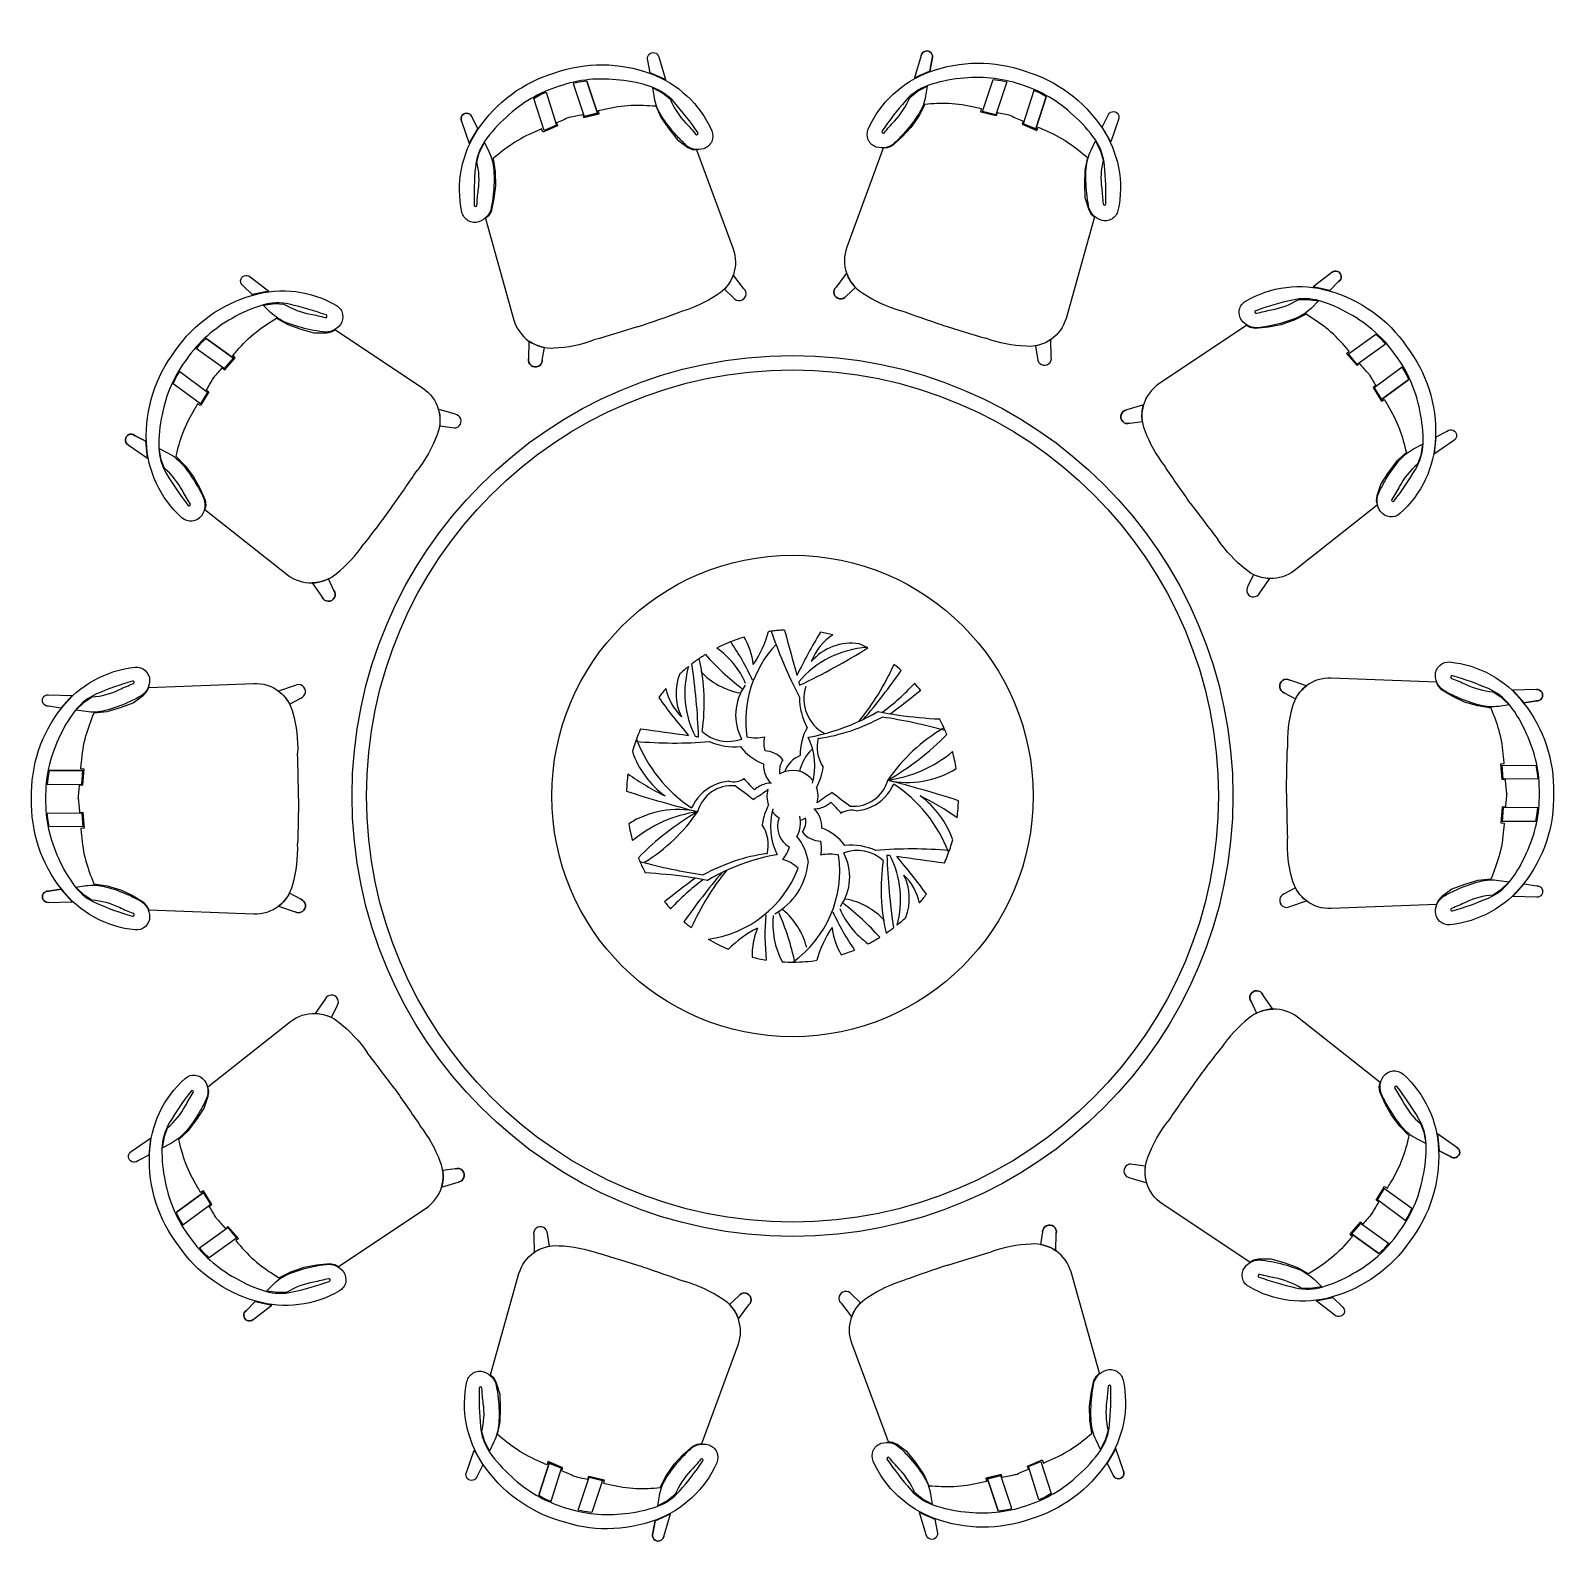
# Model space of a CAD drawing. Header units: centimetres. Extents: x 2546 to 2863, y 4927 to 5245.
import ezdxf

# ---------------------------------------------------------------- set-up
doc = ezdxf.new("R2010")
doc.units = ezdxf.units.CM
for name, color, linetype in [('桌子', 7, 'Continuous'), ('椅子', 7, 'Continuous'), ('植物', 7, 'Continuous')]:
    doc.layers.add(name, color=color, linetype=linetype)

# ---------------------------------------------------------------- blocks, each defined once
blk = doc.blocks.new('靠背椅-3')
for p, q in [((-276.4, 36.6), (-277.3, 24.1)), ((-273.3, 52.6), (-276.4, 36.6))]:
    blk.add_line(p, q)
at = {"color": 7}
for p, q in [((-273.3, 52.6), (-203.2, 52.8)), ((-203.2, 52.8), (-205.3, 24.6)), ((-277.3, 24.1), (-205.3, 24.6)), ((-274.7, -221), (-225.7, -219.8)), ((-249.2, -193.6), (-225.7, -219.8))]:
    blk.add_line(p, q, dxfattribs=at)
blk.add_lwpolyline([(-310, -5.5, -0.176624), (-247.4, 182.9, -0.205739), (-94.7, 267.3, -0.445118), (-64.7, 240.1, -0.272853), (-84.7, 206.5, -0.018971), (-108.4, 194.7, -0.043114), (-157.3, 177.4, -0.099636), (-196.7, 175.3), (-217.7, 178.3), (-200.5, 195), (-184.4, 205.7, 0.094448), (-127.5, 221, -0.020818), (-98.4, 233.4, 0.965408), (-100.2, 238.8, 0.030813), (-174.8, 211.9, 0.128039), (-219.4, 177.4, 0.063832), (-253.9, 118.4, 0.116905), (-280.8, -5.5, 0.116905), (-253.9, -129.3, 0.063832), (-219.4, -188.4, 0.128039), (-174.8, -222.9, 0.030813), (-100.2, -249.8, 0.965408), (-98.4, -244.3, -0.020818), (-127.5, -231.9, 0.094202), (-184.5, -216.5), (-200.4, -206), (-217.7, -189.3), (-196.7, -186.2, -0.099636), (-157.3, -188.4, -0.043114), (-108.4, -205.6, -0.018971), (-84.7, -217.4, -0.272853), (-64.7, -251, -0.445118), (-94.7, -278.3, -0.205739), (-247.4, -193.8, -0.176624)], format="xyb", close=True, dxfattribs=at)
for points in [[(-213.1, -5.9, 0.004735), (-210.2, 23), (-203.6, 22.8), (-200.7, 55.8), (-207.8, 56.5, 0.003091), (-206.4, 69.5, -0.051129), (-197, 124.6, -0.032025), (-179.9, 172.7), (-152.8, 175.8), (-125.2, 184.1), (-98.9, 193.8), (-77.4, 209.3), (-70.3, 216.9), (-66.7, 225.2), (151.9, 233.9, -0.35597), (232.6, 173, -0.077882), (242.7, 88.5)], [(249.2, 203.4, 1.094359), (237.7, 229.5, 1.094359)], [(-213.1, -5.2, -0.004735), (-210.2, -34), (-203.6, -33.9), (-200.7, -66.9), (-207.8, -67.5, -0.003091), (-206.4, -80.5, 0.051129), (-197, -135.7, 0.033016), (-180.3, -182.3), (-152.8, -186.9), (-125.2, -195.2), (-101.2, -206.3), (-77.4, -220.3), (-70.3, -228), (-66.7, -236.3), (151.9, -244.9, 0.35597), (232.6, -184, 0.077882), (242.7, -99.6)], [(-274.7, -221, -1.07853), (-275, -197.4), (-249.2, -193.6)], [(249.2, -214.5, -1.094359), (237.7, -240.6, -1.094359)]]:
    blk.add_lwpolyline(points, format="xyb", dxfattribs=at)
for points in [[(237.7, 229.5), (203.3, 217.6, -0.110419), (225.8, 191), (249.2, 203.4, 1.094359)], [(-249.2, 182.7), (-275, 186.5, -1.07853), (-274.7, 210.1), (-225.7, 208.8)], [(-249.2, -193.6), (-275, -197.4, 1.07853), (-274.7, -221), (-225.7, -219.8)], [(249.2, -214.5), (225.8, -202, -0.110419), (203.3, -228.7), (237.7, -240.6, 1.094359)]]:
    blk.add_lwpolyline(points, format="xyb", close=True)
at = {"color": 7, "elevation": -205.7}
for points in [[(244.6, -5.5, 0.007515), (242.7, 88.5, 0.007513)], [(244.6, -5.5, -0.007515), (242.7, -99.6, -0.007513)]]:
    blk.add_lwpolyline(points, format="xyb", dxfattribs=at)
for points in [[(-203.2, 52.8), (-273.3, 52.6), (-276.4, 36.6), (-277.3, 24.1), (-205.3, 24.6)], [(-203.2, -63.8), (-273.3, -63.6), (-276.4, -47.6), (-277.3, -35), (-205.3, -35.6)]]:
    blk.add_lwpolyline(points, close=True)
blk = doc.blocks.new('植物')
for p, q in [((-13.4, 31.8), (-13.87, 31.59)), ((-12.93, 31.99), (-13.4, 31.8)), ((-12.84, 32.03), (-12.93, 31.99)), ((-12.45, 32.18), (-12.84, 32.03)), ((-11.98, 32.36), (-12.45, 32.18)), ((-11.5, 32.53), (-11.98, 32.36)), ((-11.02, 32.7), (-11.5, 32.53)), ((-10.53, 32.86), (-11.02, 32.7)), ((-10.05, 33.01), (-10.53, 32.86)), ((-4.69, 34.18), (-4.97, 34.15)), ((-4.42, 34.22), (-4.69, 34.18)), ((-4.4, 34.22), (-4.42, 34.22)), ((-4.14, 34.25), (-4.4, 34.22)), ((-4.4, 34.22), (-4, 33.05)), ((-3.87, 34.29), (-4.14, 34.25)), ((-4, 33.05), (-3.58, 31.88)), ((-3.59, 34.32), (-3.87, 34.29)), ((-3.32, 34.34), (-3.59, 34.32)), ((-3.58, 31.88), (-3.43, 31.48)), ((-3.04, 34.37), (-3.32, 34.34)), ((-2.77, 34.39), (-3.04, 34.37)), ((-2.49, 34.41), (-2.77, 34.39)), ((-2.21, 34.43), (-2.49, 34.41)), ((-1.94, 34.45), (-2.21, 34.43)), ((-1.66, 34.46), (-1.94, 34.45)), ((-19.06, 28.76), (-19.3, 28.6)), ((-18.82, 28.92), (-19.06, 28.76)), ((-18.59, 29.07), (-18.82, 28.92)), ((-18.35, 29.22), (-18.59, 29.07)), ((-18.1, 29.37), (-18.35, 29.22)), ((-15.25, 30.95), (-15.71, 30.72)), ((-14.8, 31.17), (-15.25, 30.95)), ((-14.33, 31.39), (-14.8, 31.17)), ((-13.87, 31.59), (-14.33, 31.39)), ((-3.43, 31.48), (-3.15, 30.71)), ((-3.15, 30.71), (-2.7, 29.55)), ((-2.7, 29.55), (-2.24, 28.4)), ((14.01, 31.53), (13.86, 31.6)), ((14.16, 31.47), (14.01, 31.53)), ((14.31, 31.4), (14.16, 31.47)), ((14.46, 31.33), (14.31, 31.4)), ((14.61, 31.26), (14.46, 31.33)), ((14.76, 31.19), (14.61, 31.26)), ((14.9, 31.12), (14.76, 31.19)), ((15.05, 31.05), (14.9, 31.12)), ((15.2, 30.98), (15.05, 31.05)), ((15.35, 30.9), (15.2, 30.98)), ((15.5, 30.83), (15.35, 30.9)), ((15.64, 30.76), (15.5, 30.83)), ((15.5, 30.83), (15.5, 30.83)), ((-20.69, 27.62), (-20.91, 27.44)), ((-20.46, 27.78), (-20.69, 27.62)), ((-20.23, 27.95), (-20.46, 27.78)), ((-20, 28.12), (-20.23, 27.95)), ((-19.77, 28.28), (-20, 28.12)), ((-19.53, 28.44), (-19.77, 28.28)), ((-19.39, 28.54), (-19.53, 28.44)), ((-19.3, 28.6), (-19.39, 28.54)), ((-2.24, 28.4), (-1.76, 27.26)), ((-1.76, 27.26), (-1.26, 26.12)), ((-1.26, 26.12), (-0.75, 24.99)), ((-0.75, 24.99), (-0.22, 23.86)), ((-0.22, 23.86), (0.33, 22.75)), ((0.33, 22.75), (0.89, 21.64)), ((0.89, 21.64), (1.46, 20.54)), ((14.39, 15.77), (15.55, 16.34)), ((15.55, 16.34), (16.69, 16.94)), ((16.69, 16.94), (17.75, 17.53)), ((17.75, 17.53), (17.82, 17.57)), ((17.75, 17.53), (18.81, 17.34)), ((18.81, 17.34), (19.87, 17.15)), ((19.87, 17.15), (20.32, 17.08)), ((20.32, 17.08), (20.94, 16.98)), ((20.94, 16.98), (22, 16.82)), ((22, 16.82), (23.07, 16.67)), ((23.07, 16.67), (24.14, 16.54)), ((24.14, 16.54), (25.21, 16.41)), ((25.21, 16.41), (26.28, 16.3)), ((26.28, 16.3), (27.35, 16.21)), ((27.35, 16.21), (28.43, 16.12)), ((28.43, 16.12), (29.5, 16.05)), ((29.5, 16.05), (30.58, 15.99)), ((30.71, 15.73), (30.58, 15.99)), ((-32.04, 12.8), (-32.2, 12.41)), ((-31.88, 13.19), (-32.04, 12.8)), ((-31.72, 13.58), (-31.88, 13.19)), ((-31.55, 13.96), (-31.72, 13.58)), ((4.64, 12.45), (5.9, 12.74)), ((5.9, 12.74), (7.15, 13.07)), ((7.15, 13.07), (8.38, 13.43)), ((8.38, 13.43), (9.61, 13.83)), ((9.61, 13.83), (10.83, 14.26)), ((10.83, 14.26), (12.03, 14.73)), ((12.03, 14.73), (13.22, 15.23)), ((13.22, 15.23), (14.39, 15.77)), ((30.84, 15.47), (30.71, 15.73)), ((30.98, 15.2), (30.84, 15.47)), ((31.1, 14.94), (30.98, 15.2)), ((31.23, 14.67), (31.1, 14.94)), ((31.36, 14.4), (31.23, 14.67)), ((31.47, 14.16), (31.36, 14.4)), ((31.48, 14.13), (31.47, 14.16)), ((31.6, 13.86), (31.48, 14.13)), ((31.71, 13.61), (31.6, 13.86)), ((31.71, 13.59), (31.71, 13.61)), ((31.83, 13.32), (31.71, 13.59)), ((31.94, 13.05), (31.83, 13.32)), ((32.05, 12.78), (31.94, 13.05)), ((-33.14, 9.62), (-33.25, 9.22)), ((-33.02, 10.02), (-33.14, 9.62)), ((-32.89, 10.43), (-33.02, 10.02)), ((-32.76, 10.83), (-32.89, 10.43)), ((-32.63, 11.22), (-32.76, 10.83)), ((-32.58, 11.36), (-32.63, 11.22)), ((-32.49, 11.62), (-32.58, 11.36)), ((-32.42, 11.82), (-32.49, 11.62)), ((-32.34, 12.02), (-32.42, 11.82)), ((-32.2, 12.41), (-32.34, 12.02)), ((3.37, 12.19), (4.64, 12.45)), ((-6.04, 6.68), (-6.04, 6.31)), ((-2.46, 6.59), (-2.54, 6.35)), ((-2.37, 6.83), (-2.46, 6.59)), ((-2.26, 7.07), (-2.37, 6.83)), ((-2.14, 7.29), (-2.26, 7.07)), ((-2, 7.51), (-2.14, 7.29)), ((-6.04, 6.31), (-6.02, 5.94)), ((-6.02, 5.94), (-5.97, 5.58)), ((-5.97, 5.58), (-5.9, 5.22)), ((-5.9, 5.22), (-5.8, 4.87)), ((-5.8, 4.87), (-5.68, 4.52)), ((-5.68, 4.52), (-5.54, 4.18)), ((-5.54, 4.18), (-5.37, 3.85)), ((-5.37, 3.85), (-5.19, 3.54)), ((-5.19, 3.54), (-4.98, 3.23)), ((-4.98, 3.23), (-4.76, 2.94)), ((-2.68, 5.59), (-2.69, 5.33)), ((-2.69, 5.33), (-2.69, 5.07)), ((-2.69, 5.07), (-2.67, 4.82)), ((-2.65, 5.84), (-2.68, 5.59)), ((-2.67, 4.82), (-2.64, 4.6)), ((-2.6, 6.1), (-2.65, 5.84)), ((-2.64, 4.6), (-2.64, 4.56)), ((-2.54, 6.35), (-2.6, 6.1)), ((-19.1, 0.27), (-19.65, -0.35)), ((-18.49, 0.84), (-19.1, 0.27)), ((-17.83, 1.36), (-18.49, 0.84)), ((-17.13, 1.81), (-17.83, 1.36)), ((-16.39, 2.21), (-17.13, 1.81)), ((-15.62, 2.53), (-16.39, 2.21)), ((-14.83, 2.78), (-15.62, 2.53)), ((-14.01, 2.97), (-14.83, 2.78)), ((-13.24, 3.07), (-14.01, 2.97)), ((-13.18, 3.08), (-13.24, 3.07)), ((-7.67, 1.48), (-7.91, 1.27)), ((-7.41, 1.68), (-7.67, 1.48)), ((-7.14, 1.86), (-7.41, 1.68)), ((-6.86, 2.03), (-7.14, 1.86)), ((-7.12, -0.04), (-6.85, 0.13)), ((-6.57, 2.17), (-6.86, 2.03)), ((-6.85, 0.13), (-6.59, 0.3)), ((-6.59, 0.3), (-6.33, 0.48)), ((-6.28, 2.3), (-6.57, 2.17)), ((-6.33, 0.48), (-6.07, 0.66)), ((-5.97, 2.41), (-6.28, 2.3)), ((-6.07, 0.66), (-5.81, 0.84)), ((-5.66, 2.5), (-5.97, 2.41)), ((-5.81, 0.84), (-5.56, 1.02)), ((-5.34, 2.58), (-5.66, 2.5)), ((-5.56, 1.02), (-5.3, 1.2)), ((-5.02, 2.63), (-5.34, 2.58)), ((-5.3, 1.2), (-5.14, 1.32)), ((-5.14, 1.32), (-5.05, 1.39)), ((-4.7, 2.66), (-5.02, 2.63)), ((-4.76, 2.94), (-4.56, 2.72)), ((-4.59, 2.67), (-4.7, 2.66)), ((-4.51, 2.67), (-4.59, 2.67)), ((-4.56, 2.72), (-4.51, 2.67)), ((-4.37, 2.67), (-4.51, 2.67)), ((19.17, -0.27), (19.73, 0.35)), ((19.73, 0.35), (20.23, 1.02)), ((20.23, 1.02), (20.66, 1.74)), ((20.66, 1.74), (21.03, 2.48)), ((-20.59, -1.74), (-20.96, -2.49)), ((-20.15, -1.03), (-20.59, -1.74)), ((-19.65, -0.35), (-20.15, -1.03)), ((-8.19, -0.7), (-7.92, -0.54)), ((-7.92, -0.54), (-7.65, -0.38)), ((-7.65, -0.38), (-7.38, -0.21)), ((-7.38, -0.21), (-7.12, -0.04)), ((-5.56, -3.12), (-5.69, -3.46)), ((-5.42, -2.78), (-5.56, -3.12)), ((-5.26, -2.45), (-5.42, -2.78)), ((-5.1, -2.12), (-5.26, -2.45)), ((-4.97, -1.87), (-5.1, -2.12)), ((-4.92, -1.79), (-4.97, -1.87)), ((4.45, -2.68), (4.59, -2.67)), ((4.59, -2.67), (4.77, -2.66)), ((4.77, -2.66), (5.1, -2.63)), ((5.1, -2.63), (5.42, -2.58)), ((5.42, -2.58), (5.73, -2.51)), ((5.73, -2.51), (6.04, -2.42)), ((6.04, -2.42), (6.35, -2.31)), ((6.35, -2.31), (6.65, -2.18)), ((6.65, -2.18), (6.94, -2.03)), ((6.94, -2.03), (7.22, -1.86)), ((7.22, -1.86), (7.49, -1.68)), ((7.49, -1.68), (7.74, -1.48)), ((7.74, -1.48), (7.99, -1.27)), ((13.26, -3.08), (13.31, -3.07)), ((13.31, -3.07), (14.08, -2.97)), ((14.08, -2.97), (14.9, -2.79)), ((14.9, -2.79), (15.7, -2.53)), ((15.7, -2.53), (16.47, -2.21)), ((16.47, -2.21), (17.21, -1.82)), ((17.21, -1.82), (17.91, -1.36)), ((17.91, -1.36), (18.56, -0.85)), ((18.56, -0.85), (19.17, -0.27)), ((-6.24, -5.6), (-6.29, -5.97)), ((-6.18, -5.24), (-6.24, -5.6)), ((-6.1, -4.88), (-6.18, -5.24)), ((-6.02, -4.52), (-6.1, -4.88)), ((-5.92, -4.16), (-6.02, -4.52)), ((-5.81, -3.81), (-5.92, -4.16)), ((-5.69, -3.46), (-5.81, -3.81)), ((33.05, -9.93), (33.17, -9.51)), ((33.17, -9.51), (33.28, -9.1)), ((-4.57, -12.45), (-5.82, -12.74)), ((-3.3, -12.2), (-4.57, -12.45)), ((32.06, -12.77), (32.21, -12.37)), ((32.21, -12.37), (32.36, -11.96)), ((32.36, -11.96), (32.51, -11.56)), ((32.51, -11.56), (32.58, -11.35)), ((32.58, -11.35), (32.65, -11.15)), ((32.65, -11.15), (32.79, -10.75)), ((32.79, -10.75), (32.92, -10.34)), ((32.92, -10.34), (33.05, -9.93)), ((-32.03, -12.83), (-31.92, -13.1)), ((-31.92, -13.1), (-31.81, -13.37)), ((-31.81, -13.37), (-31.72, -13.59)), ((-31.72, -13.59), (-31.7, -13.64)), ((-31.7, -13.64), (-31.58, -13.9)), ((-31.58, -13.9), (-31.46, -14.17)), ((-31.46, -14.17), (-31.34, -14.43)), ((-31.34, -14.43), (-31.22, -14.69)), ((-31.22, -14.69), (-31.1, -14.95)), ((-31.1, -14.95), (-30.97, -15.21)), ((-30.97, -15.21), (-30.84, -15.47)), ((-30.84, -15.47), (-30.71, -15.73)), ((-30.71, -15.73), (-30.58, -15.99)), ((-14.32, -15.77), (-15.48, -16.34)), ((-13.15, -15.23), (-14.32, -15.77)), ((-11.96, -14.73), (-13.15, -15.23)), ((-10.75, -14.26), (-11.96, -14.73)), ((-9.54, -13.83), (-10.75, -14.26)), ((-8.31, -13.43), (-9.54, -13.83)), ((-7.07, -13.07), (-8.31, -13.43)), ((-5.82, -12.74), (-7.07, -13.07)), ((31.56, -13.96), (31.73, -13.56)), ((31.73, -13.56), (31.89, -13.17)), ((31.89, -13.17), (32.06, -12.77)), ((-29.49, -16.05), (-30.58, -15.99)), ((-28.41, -16.12), (-29.49, -16.05)), ((-27.33, -16.21), (-28.41, -16.12)), ((-26.25, -16.3), (-27.33, -16.21)), ((-25.18, -16.41), (-26.25, -16.3)), ((-24.1, -16.54), (-25.18, -16.41)), ((-23.02, -16.67), (-24.1, -16.54)), ((-21.95, -16.82), (-23.02, -16.67)), ((-20.88, -16.98), (-21.95, -16.82)), ((-20.24, -17.08), (-20.88, -16.98)), ((-19.81, -17.15), (-20.24, -17.08)), ((-18.74, -17.34), (-19.81, -17.15)), ((-17.68, -17.54), (-18.74, -17.34)), ((-17.68, -17.54), (-17.74, -17.58)), ((-16.62, -16.94), (-17.68, -17.54)), ((-15.48, -16.34), (-16.62, -16.94)), ((-2.17, -34.44), (-1.57, -34.47)), ((-1.57, -34.47), (-0.97, -34.49)), ((-0.97, -34.49), (-0.36, -34.5)), ((-0.36, -34.5), (0.07, -34.5)), ((0.07, -34.5), (0.24, -34.5)), ((0.24, -34.5), (0.5, -34.5)), ((0.5, -34.5), (0.84, -34.49)), ((0.84, -34.49), (1.45, -34.47)), ((1.45, -34.47), (2.05, -34.44)), ((2.05, -34.44), (2.65, -34.4)), ((2.65, -34.4), (3.25, -34.35)), ((3.25, -34.35), (3.85, -34.29)), ((3.85, -34.29), (4.45, -34.22)), ((4.45, -34.22), (5.05, -34.13))]:
    blk.add_line(p, q)
for centre, radius, start, end in [((-56.78, 1.74), 53.36, 24.6827, 34.5736), ((-22.62, 25.69), 14.55, 6.4134, 30.2235), ((-26.69, 40.12), 22.52, 325.3383, 344.6146), ((4415.99, 1240.69), 4579.37, 195.27222, 195.39469), ((84.94, -14.94), 93.04, 148.2534, 154.5582), ((14.67, 23.84), 11.51, 123.1974, 159.2239), ((0, 0), 34.5, 75.9695, 80.2815), ((24.65, 67.75), 57.45, 221.9115, 232.2505), ((-25.54, 16.62), 17.18, 23.1271, 55.1217), ((13.65, 15.51), 23.38, 136.9242, 187.8864), ((16.65, 10.81), 20.05, 93.2751, 139.9903), ((-58.14, 148.99), 139.37, 295.3256, 301.964), ((12.14, 20.94), 10.79, 80.8315, 139.7062), ((0, 0), 34.5, 128.7897, 132.7421), ((-2.33, 21.43), 20.05, 164.19, 206.7838), ((-158.79, 7.15), 139.37, 2.1192, 8.3735), ((-59.21, 19.33), 40.87, 351.6519, 13.0282), ((-8.29, 35.85), 14.68, 222.8383, 259.7004), ((-27.9, 49.37), 53.73, 320.9027, 335.7622), ((-88.82, 104.37), 136.19, 319.5013, 324.9028), ((0, 0), 34.5, 49.0769, 52.3298), ((0, 0), 34.5, 139.7422, 143.6501), ((-15.08, 24.75), 11.51, 192.2878, 226.0174), ((-13.42, 21.28), 10.79, 157.897, 206.4998), ((-1.11, 16.84), 10.7, 144.9498, 207.921), ((4415.99, 1240.69), 4579.37, 195.41189, 195.42072), ((10.48, 20.17), 8.13, 161.4656, 242.6331), ((-8.79, 54.94), 46.49, 306.2009, 317.2698), ((0, 0), 34.5, 39.4997, 42.7024), ((48.26, 74.05), 93.04, 215.1784, 221.3517), ((14.34, 20.37), 12.88, 179.2774, 208.731), ((-112.12, 195.12), 221.9, 306.6454, 308.7029), ((-0.28, 50.63), 39.1, 278.2209, 298.8771), ((2.05, -93.7), 111.33, 74.5509, 81.4496), ((600.84, 4549.45), 4579.37, 262.06233, 262.18823), ((-13.36, 19.46), 8.13, 228.2592, 290.1619), ((12.18, 8.87), 10.57, 149.8069, 182.4763), ((50.12, -17.56), 36.8, 120.4681, 145.5338), ((-8.3, 52.16), 56.38, 299.8774, 315.6984), ((-24.64, 99.83), 88.83, 264.8677, 274.7699), ((-4.41, 22.5), 29.97, 200.8844, 236.4929), ((600.84, 4549.45), 4579.37, 262.20543, 262.21427), ((-12.03, 23.08), 12.88, 246.0709, 275.5246), ((-2.3, 16.56), 10.57, 216.6005, 249.2698), ((-7.58, 20.54), 8.46, 256.7975, 282.1242), ((0.35, 10.88), 6.31, 167.3636, 193.9648), ((10.14, 3.26), 8.87, 133.8296, 168.0428), ((-8.78, 6.22), 13.43, 344.6002, 26.3862), ((12.9, 10.19), 7.78, 166.0807, 212.8574), ((-15.26, 15.35), 19.01, 198.8236, 233.8637), ((-5.89, 4.35), 5.01, 39.1009, 88.7068), ((3.62, 3.27), 5.51, 111.2404, 161.0332), ((15.89, 30.34), 27.35, 278.1995, 309.419), ((0, 0), 34.5, 9.5357, 15.4786), ((0, 0), 34.5, 172.3461, 178.3479), ((-1.75, 50.35), 56.09, 234.653, 243.8495), ((-12.25, 7.03), 4.08, 255.9902, 302.7741), ((18.62, 28.16), 37.77, 220.5484, 225.3824), ((0, 0), 5.31, 36.2277, 119.879), ((-4.82, 7.3), 11.27, 330.6885, 353.1781), ((12.66, 5.26), 7.4, 264.9096, 344.3665), ((23.91, 21.93), 19.11, 257.5483, 301.9711), ((-46.67, -254.73), 266.42, 72.2636, 75.5553), ((46.74, 254.73), 266.42, 252.2471, 255.5553), ((-12.59, -5.26), 7.4, 84.9096, 164.3665), ((-185.04, -232.02), 291.17, 52.6009, 53.5216), ((0, 0), 5.31, 165.5822, 200.6279), ((0, 0), 5.31, 149.1669, 149.8284), ((0, 0), 5.31, 344.7693, 19.6817), ((26.88, -30.6), 36.42, 120.7405, 126.6817), ((185.11, 232.02), 291.17, 232.6009, 233.5216), ((4.49, -22.51), 29.97, 21.4135, 56.4929), ((-23.83, -21.93), 19.11, 77.5483, 122.2059), ((8.86, -6.23), 13.43, 164.6002, 206.3862), ((0.6, -6.49), 5.51, 358.0339, 43.7891), ((-18.54, -28.16), 37.77, 40.5484, 45.3824), ((12.33, -7.03), 4.08, 75.9902, 122.7741), ((1.82, -50.35), 56.09, 54.7382, 63.8495), ((15.33, -15.35), 19.01, 19.2091, 53.8637), ((0, 0), 34.5, 352.4208, 358.381), ((0, 0), 34.5, 189.6118, 195.5691), ((-15.81, -30.34), 27.35, 98.1995, 129.5803), ((8.37, -52.16), 56.38, 119.8774, 135.7733), ((-50.05, 17.55), 36.8, 301.6502, 325.5338), ((-12.83, -10.19), 7.78, 346.0807, 32.8574), ((0, 0), 5.31, 217.2562, 238.1465), ((1.88, -6.29), 5.01, 159.1546, 239.6614), ((-3.84, -5.56), 5.51, 328.9885, 14.7437), ((0, 0), 5.31, 288.1389, 300.7157), ((-1.27, -5.25), 4.04, 325.8448, 9.7004), ((-7.18, -15.22), 10.57, 7.5551, 40.2244), ((5.96, -4.36), 5.01, 219.1009, 268.7068), ((-0.28, -10.89), 6.31, 347.3636, 13.9648), ((2.38, -16.56), 10.57, 36.6005, 69.2698), ((0.35, -50.63), 39.1, 98.2209, 118.8771), ((-6.74, -8.97), 6.31, 318.3182, 344.9194), ((-13.57, -15.51), 23.38, 305.6769, 7.8864), ((7.66, -20.54), 8.46, 76.7975, 102.1242), ((1.18, -16.84), 10.7, 324.9498, 27.921), ((13.43, -19.46), 8.13, 48.2592, 110.1619), ((12.1, -23.09), 12.88, 66.0709, 95.5246), ((24.71, -99.83), 88.83, 84.9149, 94.7699), ((-600.76, -4549.46), 4579.37, 82.20543, 82.21427), ((158.87, -7.15), 139.37, 182.1192, 188.351), ((2.4, -21.44), 20.05, 344.4328, 26.7838), ((-600.76, -4549.46), 4579.37, 82.06323, 82.18823), ((-48.18, -74.06), 93.04, 35.2185, 41.3517), ((-1.98, 93.7), 111.33, 254.507, 261.4496), ((27.98, -49.37), 53.73, 140.9027, 155.8086), ((-20.61, -6.56), 23.38, 277.6372, 338.841), ((-10.45, -12.53), 13.76, 299.4712, 354.2383), ((-4.49, -21.27), 8.46, 47.7521, 73.0788), ((59.28, -19.33), 40.87, 171.6519, 192.9611), ((112.2, -195.12), 221.9, 126.6454, 128.717), ((8.86, -54.95), 46.49, 126.2009, 137.334), ((88.9, -104.38), 136.19, 139.5013, 144.9222), ((13.49, -21.28), 10.79, 338.5537, 26.4998), ((15.16, -24.75), 11.51, 12.656, 46.0174), ((0, 0), 34.5, 219.5811, 222.797), ((8.37, -35.85), 14.68, 42.8383, 79.7004), ((0, 0), 34.5, 319.8915, 323.7523), ((47.64, -28.72), 53.36, 175.6373, 185.7535), ((13.1, -26.56), 17.18, 174.0817, 207.2807), ((-55.6, -46.89), 57.45, 12.4544, 23.2051), ((-11.31, -35), 14.68, 13.7929, 50.655), ((56.85, -1.75), 53.36, 204.6827, 214.5396), ((25.61, -16.63), 17.18, 203.1271, 234.9824), ((-24.58, -67.76), 57.45, 41.9539, 52.2505), ((0, 0), 34.5, 308.9966, 313.0138), ((0, 0), 34.5, 229.1814, 232.4475), ((2.7, -47.66), 22.52, 116.2929, 135.3423), ((6.15, -33.07), 14.55, 157.368, 181.5852), ((26.76, -40.12), 22.52, 145.3383, 164.575), ((22.69, -25.69), 14.55, 186.4134, 210.1223), ((0, 0), 34.5, 304.3177, 307.4478), ((0, 0), 34.5, 239.5193, 247.2857), ((0, 0), 34.5, 297.1594, 301.7361), ((0, 0), 34.5, 255.9208, 260.9007), ((0, 0), 34.5, 287.0321, 291.9443)]:
    blk.add_arc(centre, radius, start, end)

msp = doc.modelspace()

# ---------------------------------------------------------------- linework, layer by layer
at = {"layer": '桌子'}
for radius in [91.5, 88.5, 50]:
    msp.add_circle((2704.33, 5086.05), radius, dxfattribs=at)

# ---------------------------------------------------------------- block references
at = {"layer": '椅子', "color": 0, "xscale": 0.1, "yscale": 0.1, "zscale": 0.1}
for p, rotation in [((2665.05, 5206.92), 288), ((2743.6, 5206.92), 252), ((2807.15, 5160.75), 216), ((2601.51, 5160.75), 324), ((2831.42, 5086.05), 180), ((2807.15, 5011.34), 144), ((2601.51, 5011.34), 36), ((2665.05, 4965.18), 72), ((2743.6, 4965.18), 108)]:
    msp.add_blockref('靠背椅-3', p, dxfattribs=dict(at, rotation=rotation))
msp.add_blockref('靠背椅-3', (2577.24, 5086.05), dxfattribs=at)
at = {"layer": '植物'}
msp.add_blockref('植物', (2704.33, 5086.05), dxfattribs=at)

doc.saveas('drawing.dxf')
